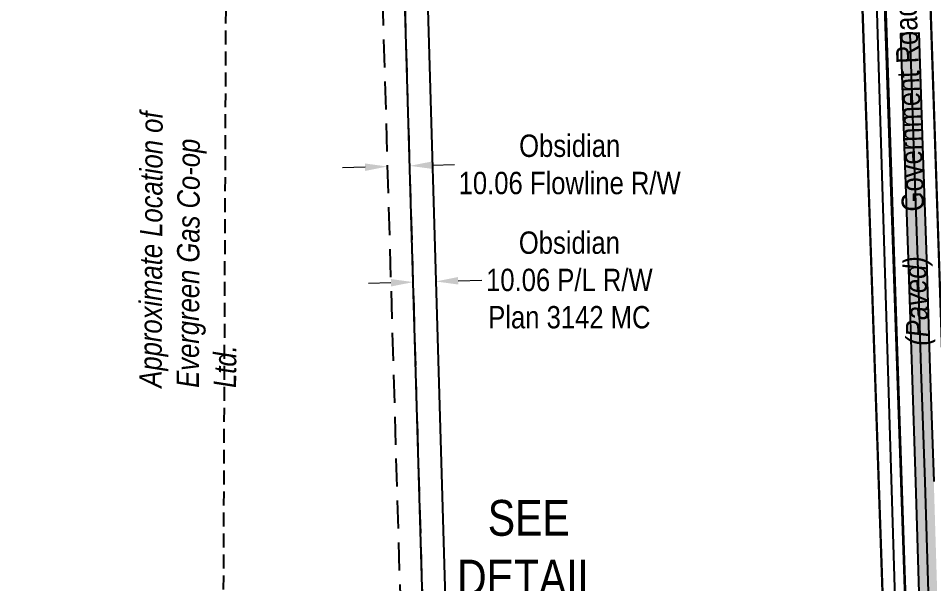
# Model space of a CAD drawing. Extents: x 633830 to 642643, y 5901646 to 5905452.
# Drawn here: x 636134.6 to 636544, y 5904674.9 to 5904927.8 of the extents above; entities that cross this region are included whole.
import ezdxf
from ezdxf.enums import TextEntityAlignment as Align

# ---------------------------------------------------------------- set-up
doc = ezdxf.new("R2010")
doc.units = 0
doc.header["$LTSCALE"] = 5
doc.header["$PDSIZE"] = 5
doc.linetypes.add('foc-FLOWLINE', pattern=[3.75, 2.5, -1.25])
doc.linetypes.add('UG_PIPE', pattern=[1.875, 1.25, -0.625])
doc.layers.get('Defpoints').update_dxf_attribs({"color": 9})
for name, color, linetype in [('AS-PIPE-UG', 44, 'UG_PIPE'), ('AS-PIPE-UG-T', 44, 'Continuous'), ('AS-ROADS', 254, 'Continuous'), ('AS-TELUS', 224, 'foc-TEL'), ('C-EZE', 13, 'foc-FLOWLINE'), ('C-RW', 13, 'Continuous'), ('DETAIL-T', 7, 'Continuous'), ('L-ROAD-T', 7, 'Continuous'), ('L-SEC', 7, 'Continuous'), ('L-TITLEDB', 4, 'Continuous')]:
    doc.layers.add(name, color=color, linetype=linetype)
for name, color, linetype, lineweight in [('C-RW-T', 13, 'Continuous', 9), ('F-EZE-T', 190, 'Continuous', 9), ('T-TEXT', 48, 'Continuous', 18)]:
    doc.layers.add(name, color=color, linetype=linetype, lineweight=lineweight)
doc.styles.add('80CG', font='ARIALN.TTF', dxfattribs={"height": 10})
doc.styles.add('80L', font='ARIALN.TTF', dxfattribs={"height": 10})
doc.styles.add('80LS', font='ARIALNI.TTF', dxfattribs={"height": 10})
doc.styles.add('foc-LtypeFont', font='ARIALN.TTF', dxfattribs={"height": 7.35})
doc.linetypes.add('foc-TEL', pattern='A,2,-1,["T",foc-LtypeFont,S=0.2,R=0,X=-0.425,Y=-0.75],-1.24,8', length=12.24)
doc.dimstyles.new('Compass 5 000', dxfattribs={"dimscale": 5, "dimtxt": 9, "dimasz": 2, "dimexe": 0.2, "dimexo": 0.0625, "dimgap": 0.5, "dimtad": 0, "dimtih": 1, "dimtoh": 1, "dimzin": 0, "dimdsep": 46, "dimtxsty": '80CG', "dimcen": 0.1, "dimse1": 1, "dimse2": 1, "dimclrd": 256, "dimclrt": 256, "dimaunit": 1, "dimadec": 4, "dimazin": 0, "dimtfac": 0.06, "dimtofl": 0, "dimtmove": 0, "dimatfit": 1, "dimfxl": 0.2, "dimtolj": 1, "dimtzin": 0, "dimlwd": -1, "dimarcsym": 0})

# ---------------------------------------------------------------- blocks, each defined once
blk = doc.blocks.new('*D41')
at = {"layer": 'C-RW-T', "transparency": 16777216}
for p, q in [((636301.22, 5904809.51), (636291.22, 5904809.22)), ((636331.26, 5904810.4), (636341.93, 5904810.71))]:
    blk.add_line(p, q, dxfattribs=at)
for points in [[(636301.17, 5904811.18), (636301.27, 5904807.84), (636311.21, 5904809.81)], [(636331.21, 5904812.06), (636331.31, 5904808.73), (636321.26, 5904810.1)]]:
    blk.add_solid(points, dxfattribs=at)
at = {"layer": 'Defpoints', "color": 0, "transparency": 16777216}
for p in [(636321.26, 5904810.1), (636321.55, 5904800.33), (636311.5, 5904800.03)]:
    blk.add_point(p, dxfattribs=at)
at = {"layer": 'C-RW-T', "transparency": 16777216, "insert": (636381.02, 5904810.71), "char_height": 10, "attachment_point": 5, "style": '80CG'}
blk.add_mtext('\\A1;Obsidian\\P10.06 P/L R/W\\PPlan 3142 MC', dxfattribs=at)
blk = doc.blocks.new('*D88')
at = {"layer": 'C-RW-T', "transparency": 16777216}
for p, q in [((636319.67, 5904862.09), (636329.67, 5904862.39)), ((636289.63, 5904861.21), (636279.63, 5904860.91))]:
    blk.add_line(p, q, dxfattribs=at)
for points in [[(636289.58, 5904862.87), (636289.68, 5904859.54), (636299.62, 5904861.5)], [(636319.62, 5904863.76), (636319.72, 5904860.43), (636309.68, 5904861.8)]]:
    blk.add_solid(points, dxfattribs=at)
at = {"layer": 'Defpoints', "color": 0, "transparency": 16777216}
for p in [(636309.68, 5904861.8), (636299.69, 5904859.13), (636309.75, 5904859.42)]:
    blk.add_point(p, dxfattribs=at)
at = {"layer": 'C-RW-T', "transparency": 16777216, "insert": (636381.16, 5904862.39), "char_height": 10, "attachment_point": 5, "style": '80CG'}
blk.add_mtext('\\A1;Obsidian\\P10.06 Flowline R/W', dxfattribs=at)
blk = doc.blocks.new('*D91')
at = {"layer": 'Defpoints', "color": 0, "transparency": 16777216}
for p in [(635957.11, 5904644.43), (635957.21, 5904640.74), (635942.22, 5904640.35)]:
    blk.add_point(p, dxfattribs=at)
at = {"layer": 'F-EZE-T', "transparency": 16777216}
for p, q in [((635967.11, 5904644.69), (636061.52, 5904647.13)), ((635932.13, 5904643.79), (635922.13, 5904643.53))]:
    blk.add_line(p, q, dxfattribs=at)
for points in [[(635932.08, 5904645.45), (635932.17, 5904642.12), (635942.12, 5904644.05)], [(635967.07, 5904646.36), (635967.15, 5904643.02), (635957.11, 5904644.43)]]:
    blk.add_solid(points, dxfattribs=at)
at = {"layer": 'F-EZE-T', "transparency": 16777216, "insert": (636120.66, 5904647.13), "char_height": 10, "attachment_point": 5, "style": '80CG'}
blk.add_mtext('\\A1;Fortis\\P15.00 Power Line R/W\\PReg.# 132 145 235', dxfattribs=at)

msp = doc.modelspace()

# ---------------------------------------------------------------- hatches: boundary and pattern name
at = {"layer": 'AS-ROADS'}
h = msp.add_hatch(color=256, dxfattribs=at)
h.dxf.hatch_style = 1
h.paths.add_polyline_path([(636537.273, 5904921.268), (636538.932, 5904870.732), (636540.674, 5904820.113), (636542.266, 5904770.954), (636544.009, 5904720.621), (636545.511, 5904671.222), (636546.967, 5904620.79), (636548.314, 5904570.219), (636549.539, 5904521.419), (636550.765, 5904471.109), (636551.959, 5904421.091), (636553.226, 5904369.805), (636554.539, 5904319.893), (636555.824, 5904271.03), (636557.222, 5904221.165), (636558.743, 5904173.205), (636560.184, 5904121.783), (636561.735, 5904072.682), (636553.741, 5904072.43), (636552.19, 5904121.544), (636550.749, 5904172.966), (636549.228, 5904220.926), (636547.829, 5904270.813), (636546.544, 5904319.683), (636545.231, 5904369.601), (636543.964, 5904420.9), (636542.769, 5904470.914), (636541.544, 5904521.219), (636540.319, 5904570.012), (636538.973, 5904620.568), (636537.516, 5904670.985), (636536.015, 5904720.361), (636534.273, 5904770.687), (636532.681, 5904819.846), (636530.939, 5904870.463), (636529.279, 5904921.006)])

# ---------------------------------------------------------------- linework, layer by layer
at = {"layer": 'AS-PIPE-UG'}
msp.add_line((636225.967, 5904569.231), (636228.285, 5905128.842), dxfattribs=at)
at = {"layer": 'AS-ROADS', "flags": 128}
for points in [[(636543.964, 5904420.9), (636542.769, 5904470.914), (636541.544, 5904521.219), (636540.319, 5904570.012), (636538.973, 5904620.568), (636537.516, 5904670.985), (636536.015, 5904720.361), (636534.273, 5904770.687), (636532.681, 5904819.846), (636530.939, 5904870.463), (636529.279, 5904921.006), (636537.273, 5904921.268), (636538.932, 5904870.732), (636540.674, 5904820.113), (636542.266, 5904770.954), (636544.009, 5904720.621)], [(636533.276, 5904921.137), (636534.935, 5904870.598), (636536.678, 5904819.979), (636538.269, 5904770.821), (636540.012, 5904720.491), (636541.513, 5904671.103), (636542.97, 5904620.679), (636544.317, 5904570.116), (636545.541, 5904521.319), (636546.767, 5904471.011), (636547.962, 5904420.996), (636549.228, 5904369.703), (636550.542, 5904319.788), (636551.826, 5904270.921), (636553.225, 5904221.046), (636554.746, 5904173.086), (636556.187, 5904121.664), (636557.738, 5904072.556)]]:
    msp.add_lwpolyline(points, dxfattribs=at)
at = {"layer": 'AS-TELUS', "flags": 128}
msp.add_lwpolyline([(636561.081, 5903616.132), (636545.625, 5904095.616), (636527.74, 5904634.334), (636503.068, 5905440)], dxfattribs=at)
at = {"layer": 'C-EZE', "flags": 128}
msp.add_lwpolyline([(636316.737, 5904622.545), (636302.247, 5905113.61), (636300.277, 5905130.901), (636290.258, 5905130.619), (636292.204, 5905112.891), (636306.682, 5904622.249)], close=True, dxfattribs=at)
at = {"layer": 'C-RW', "flags": 128}
msp.add_lwpolyline([(636327.389, 5904602.559), (636317.336, 5904602.263), (636302.247, 5905113.61), (636295.774, 5905170.42), (636288.844, 5905231.159), (636286.057, 5905312.046), (636296.112, 5905312.315), (636298.88, 5905231.9), (636305.864, 5905170.693), (636312.287, 5905114.33), (636327.389, 5904602.559)], dxfattribs=at)
at = {"layer": 'L-SEC'}
for p, q in [((636536.268, 5904520.736), (636509.255, 5905329.361)), ((636556.368, 5904521.407), (636529.354, 5905330.032))]:
    msp.add_line(p, q, dxfattribs=at)
at = {"layer": 'L-TITLEDB', "flags": 128}
for points in [[(636536.268, 5904520.736), (636526.265, 5904520.388), (636525.44, 5904545.015), (636514.464, 5904862.964), (636513.022, 5904905.584), (636502.423, 5905218.811), (636501.799, 5905237.222), (636512.323, 5905237.507)], [(636526.265, 5904520.388), (636536.268, 5904520.736), (636522.402, 5904924.143), (636512.323, 5905237.507), (636501.799, 5905237.222), (636502.423, 5905218.811), (636513.022, 5904905.584), (636525.44, 5904545.015), (636525.607, 5904540.021)], [(636561.583, 5904521.527), (636556.368, 5904521.407), (636542.892, 5904924.79), (636535.241, 5905153.823), (636539.175, 5905158.013), (636539.783, 5905158.033), (636540.128, 5905147.779), (636541.972, 5905092.882), (636544.898, 5905006.145), (636549.15, 5904893.558), (636552.889, 5904781.74)]]:
    msp.add_lwpolyline(points, close=True, dxfattribs=at)

# ---------------------------------------------------------------- texts
at = {"layer": 'AS-PIPE-UG-T', "insert": (636188.661, 5904762.623), "char_height": 9.99711, "attachment_point": 1, "rotation": 89.76275, "style": '80L'}
msp.add_mtext_dynamic_manual_height_columns('{\\fArial Narrow|b0|i1|c0|p34;Approximate Location of Evergreen Gas Co-op Ltd.}', width=132.7305, gutter_width=50.014, heights=[0], dxfattribs=at)
at = {"layer": 'DETAIL-T', "color": 3, "insert": (636362.866, 5904677.568), "char_height": 16, "width": 63.63613, "attachment_point": 5, "style": '80CG'}
msp.add_mtext("SEE\\PDETAIL\\P'C'", dxfattribs=at)
at = {"layer": 'L-ROAD-T', "style": '80L'}
msp.add_text('Government Road Allowance', height=9.99711, rotation=92.13057, dxfattribs=at).set_placement((636532.005, 5904915.799), align=Align.MIDDLE_CENTER)
at = {"layer": 'T-TEXT', "style": '80LS'}
msp.add_text('(Paved)', height=9.9971, rotation=92.13057, dxfattribs=at).set_placement((636536.074, 5904801.329), align=Align.MIDDLE_CENTER)

# ---------------------------------------------------------------- dimensions: what is measured, and where the dimension line sits
at = {"layer": 'C-RW-T'}
dim = msp.add_aligned_dim(p1=(636299.692, 5904859.125), p2=(636309.748, 5904859.422), distance=2.377, text='Obsidian\\P10.06 Flowline R/W', dimstyle='Compass 5 000', dxfattribs=at)
dim.commit()
dim.dimension.update_dxf_attribs({"geometry": '*D88', "text_midpoint": (636381.163, 5904862.388)})
dim = msp.add_linear_dim(base=(636321.264, 5904810.102), p1=(636311.5, 5904800.031), p2=(636321.553, 5904800.328), angle=1.6903, text='Obsidian\\P10.06 P/L R/W\\PPlan 3142 MC', dimstyle='Compass 5 000', dxfattribs=at)
dim.commit()
dim.dimension.update_dxf_attribs({"geometry": '*D41', "text_midpoint": (636381.019, 5904810.712), "dimtype": 161})
at = {"layer": 'F-EZE-T'}
dim = msp.add_linear_dim(base=(635957.115, 5904644.433), p1=(635942.219, 5904640.35), p2=(635957.21, 5904640.737), angle=1.4781, text='Fortis\\P15.00 Power Line R/W\\PReg.# 132 145 235', dimstyle='Compass 5 000', dxfattribs=at)
dim.commit()
dim.dimension.update_dxf_attribs({"geometry": '*D91', "text_midpoint": (636120.663, 5904647.127), "dimtype": 161})

doc.saveas('drawing.dxf')
